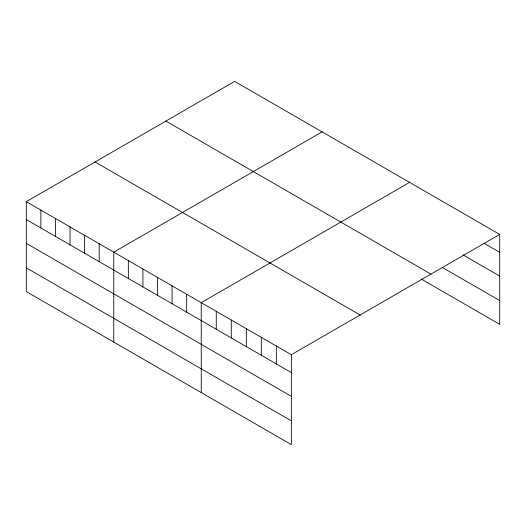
<?xml version="1.0" encoding="UTF-8"?>
<svg xmlns="http://www.w3.org/2000/svg" width="526" height="526" viewBox="0 0 526 526"><rect width="100%" height="100%" fill="white"/><g stroke="black" fill="none" stroke-linecap="round" stroke-linejoin="round"><path stroke-width="0.79" d="M26.3 201.668L291.358 354.695L291.358 444.615L26.3 291.588L26.3 201.668L234.642 81.385L499.7 234.412L499.7 324.332L421.188 279.004M322.109 131.881L113.767 252.171L113.767 342.091M409.583 182.384L201.241 302.667L201.241 392.587M291.358 354.695L499.7 234.412M484.683 243.65L499.7 252.316M462.834 254.801L499.7 276.084M442.353 267.458L499.7 300.57M165.887 121.079L430.945 274.105M95.055 161.975L360.113 315.002M26.3 219.572L291.358 372.605M26.3 243.341L291.358 396.367M26.3 267.826L291.358 420.853M276.341 346.029L276.341 363.933M261.317 337.357L261.317 355.26M246.299 328.684L246.299 346.588M231.276 320.012L231.276 337.916M216.258 311.339L216.258 329.243M186.658 294.251L186.658 312.155M172.081 285.835L172.081 303.739M157.504 277.419L157.504 295.323M142.927 269.003L142.927 286.907M128.344 260.587L128.344 278.491M99.19 243.748L99.19 261.659M84.614 235.332L84.614 253.243M70.037 226.916L70.037 244.827M55.454 218.5L55.454 236.404M40.877 210.084L40.877 227.988"/></g></svg>
